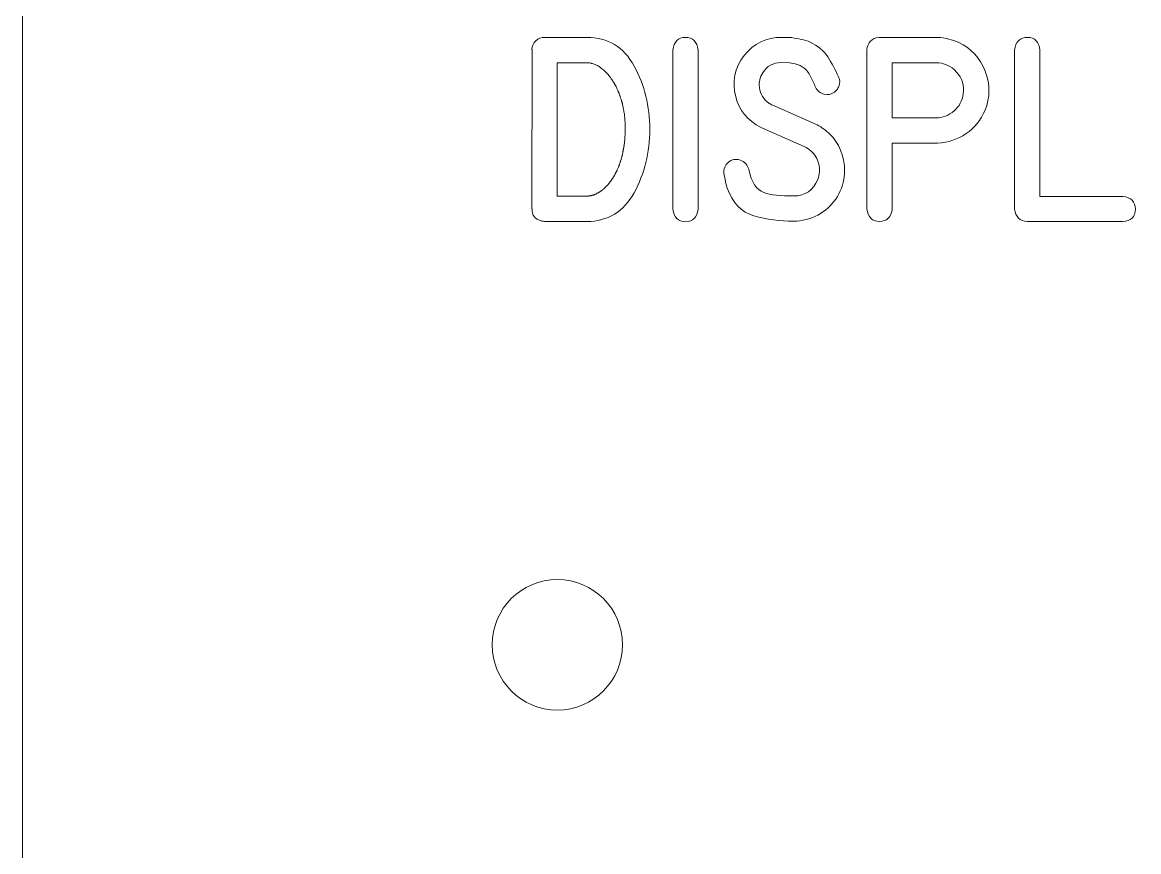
# Model space of a CAD drawing. Header units: millimetres. Extents: x -86 to 60, y -135 to 365.
# Drawn here: x -85.48 to -68.35, y 190.08 to 202.79 of the extents above; entities that cross this region are included whole.
import ezdxf

# ---------------------------------------------------------------- set-up
doc = ezdxf.new("R2010")
doc.units = ezdxf.units.MM
doc.header["$MEASUREMENT"] = 0
doc.layers.add('Cuts', color=7, linetype='Continuous', plot=False)
doc.layers.add('Engrave', color=7, linetype='Continuous')

msp = doc.modelspace()

# ---------------------------------------------------------------- linework, layer by layer
at = {"layer": 'Cuts', "color": 250, "lineweight": 9}
msp.add_ellipse((-77.27, 193.2486), major_axis=(0, 1), ratio=1, dxfattribs=at)
msp.add_open_spline([(57.4748, 154.4568), (57.8729, 154.4566), (58.2545, 154.2982), (58.5358, 154.0166), (58.5358, 154.0166), (58.8172, 153.7349), (58.975, 153.3549), (58.9748, 152.9568), (58.9748, 152.9568), (58.9748, 152.9568), (58.9748, 148.9068), (58.9748, 148.9068), (58.9748, 148.9068), (58.9745, 148.5088), (58.8162, 148.1271), (58.5345, 147.8458), (58.5345, 147.8458), (58.2528, 147.5645), (57.8729, 147.4066), (57.4748, 147.4068), (57.4748, 147.4068), (57.4748, 147.4068), (50.5123, 147.4068), (50.5123, 147.4068), (50.5123, 147.4068), (50.1147, 147.4071), (49.7333, 147.2494), (49.452, 146.9685), (49.452, 146.9685), (49.1707, 146.6875), (49.0125, 146.3044), (49.0123, 145.9068), (49.0123, 145.9068), (49.0123, 145.9068), (49.0123, 129.4193), (49.0123, 129.4193), (49.0123, 129.4193), (49.012, 129.0213), (48.8537, 128.6396), (48.572, 128.3583), (48.572, 128.3583), (48.2903, 128.077), (47.9104, 127.9191), (47.5123, 127.9193), (47.5123, 127.9193), (47.5123, 127.9193), (-74.0127, 127.9193), (-74.0127, 127.9193), (-74.0127, 127.9193), (-74.4108, 127.9196), (-74.7925, 128.078), (-75.0738, 128.3596), (-75.0738, 128.3596), (-75.3551, 128.6413), (-75.513, 129.0213), (-75.5127, 129.4193), (-75.5127, 129.4193), (-75.5127, 129.4193), (-75.5127, 160.4568), (-75.5127, 160.4568), (-75.5127, 160.4568), (-75.5117, 162.0471), (-76.1425, 163.5727), (-77.2663, 164.6979), (-77.2663, 164.6979), (-78.3901, 165.8231), (-79.9224, 166.4558), (-81.5127, 166.4568), (-81.5127, 166.4568), (-81.5127, 166.4568), (-83.9752, 166.4568), (-83.9752, 166.4568), (-83.9752, 166.4568), (-84.3733, 166.4571), (-84.755, 166.6155), (-85.0363, 166.8971), (-85.0363, 166.8971), (-85.3176, 167.1788), (-85.4755, 167.5588), (-85.4752, 167.9568), (-85.4752, 167.9568), (-85.4752, 167.9568), (-85.4752, 210.1068), (-85.4752, 210.1068), (-85.4752, 210.1068), (-85.475, 210.5049), (-85.3166, 210.8866), (-85.0349, 211.1679), (-85.0349, 211.1679), (-84.7533, 211.4492), (-84.3733, 211.6071), (-83.9752, 211.6068), (-83.9752, 211.6068), (-83.9752, 211.6068), (-81.5127, 211.6068), (-81.5127, 211.6068), (-81.5127, 211.6068), (-79.9224, 211.6058), (-78.3969, 212.2366), (-77.2716, 213.3604), (-77.2716, 213.3604), (-76.1464, 214.4842), (-75.5137, 216.0166), (-75.5127, 217.6068), (-75.5127, 217.6068), (-75.5127, 217.6068), (-75.5127, 248.6443), (-75.5127, 248.6443), (-75.5127, 248.6443), (-75.5125, 249.0424), (-75.3541, 249.4241), (-75.0724, 249.7054), (-75.0724, 249.7054), (-74.7908, 249.9867), (-74.4108, 250.1446), (-74.0127, 250.1443), (-74.0127, 250.1443), (-74.0127, 250.1443), (47.5123, 250.1443), (47.5123, 250.1443), (47.5123, 250.1443), (47.9104, 250.1441), (48.292, 249.9857), (48.5733, 249.7041), (48.5733, 249.7041), (48.8547, 249.4224), (49.0125, 249.0424), (49.0123, 248.6443), (49.0123, 248.6443), (49.0123, 248.6443), (49.0123, 217.6068), (49.0123, 217.6068), (49.0123, 217.6068), (49.0113, 216.0166), (49.6421, 214.491), (50.7659, 213.3658), (50.7659, 213.3658), (51.8897, 212.2406), (53.422, 211.6079), (55.0123, 211.6068), (55.0123, 211.6068), (55.0123, 211.6068), (57.4748, 211.6068), (57.4748, 211.6068), (57.4748, 211.6068), (57.8729, 211.6066), (58.2545, 211.4482), (58.5358, 211.1666), (58.5358, 211.1666), (58.8172, 210.8849), (58.975, 210.5049), (58.9748, 210.1068), (58.9748, 210.1068), (58.9748, 210.1068), (58.9748, 167.9568), (58.9748, 167.9568), (58.9748, 167.9568), (58.9745, 167.5588), (58.8162, 167.1771), (58.5345, 166.8958), (58.5345, 166.8958), (58.2528, 166.6145), (57.8729, 166.4566), (57.4748, 166.4568), (57.4748, 166.4568), (57.4748, 166.4568), (55.0123, 166.4568), (55.0123, 166.4568), (55.0123, 166.4568), (53.422, 166.4579), (51.8964, 165.8271), (50.7712, 164.7033), (50.7712, 164.7033), (49.646, 163.5795), (49.0133, 162.0471), (49.0123, 160.4568), (49.0123, 160.4568), (49.0123, 160.4568), (49.0123, 155.9568), (49.0123, 155.9568), (49.0123, 155.9568), (49.012, 155.5593), (49.1697, 155.1779), (49.4507, 154.8966), (49.4507, 154.8966), (49.7316, 154.6153), (50.1147, 154.4571), (50.5123, 154.4568), (50.5123, 154.4568), (50.5123, 154.4568), (57.4748, 154.4568), (57.4748, 154.4568)], degree=3, knots=[0, 0, 0, 0, 0.0204082, 0.0204082, 0.0204082, 0.0204082, 0.0408163, 0.0408163, 0.0408163, 0.0408163, 0.0612245, 0.0612245, 0.0612245, 0.0612245, 0.0816327, 0.0816327, 0.0816327, 0.0816327, 0.1020408, 0.1020408, 0.1020408, 0.1020408, 0.122449, 0.122449, 0.122449, 0.122449, 0.1428571, 0.1428571, 0.1428571, 0.1428571, 0.1632653, 0.1632653, 0.1632653, 0.1632653, 0.1836735, 0.1836735, 0.1836735, 0.1836735, 0.2040816, 0.2040816, 0.2040816, 0.2040816, 0.2244898, 0.2244898, 0.2244898, 0.2244898, 0.244898, 0.244898, 0.244898, 0.244898, 0.2653061, 0.2653061, 0.2653061, 0.2653061, 0.2857143, 0.2857143, 0.2857143, 0.2857143, 0.3061224, 0.3061224, 0.3061224, 0.3061224, 0.3265306, 0.3265306, 0.3265306, 0.3265306, 0.3469388, 0.3469388, 0.3469388, 0.3469388, 0.3673469, 0.3673469, 0.3673469, 0.3673469, 0.3877551, 0.3877551, 0.3877551, 0.3877551, 0.4081633, 0.4081633, 0.4081633, 0.4081633, 0.4285714, 0.4285714, 0.4285714, 0.4285714, 0.4489796, 0.4489796, 0.4489796, 0.4489796, 0.4693878, 0.4693878, 0.4693878, 0.4693878, 0.4897959, 0.4897959, 0.4897959, 0.4897959, 0.5102041, 0.5102041, 0.5102041, 0.5102041, 0.5306122, 0.5306122, 0.5306122, 0.5306122, 0.5510204, 0.5510204, 0.5510204, 0.5510204, 0.5714286, 0.5714286, 0.5714286, 0.5714286, 0.5918367, 0.5918367, 0.5918367, 0.5918367, 0.6122449, 0.6122449, 0.6122449, 0.6122449, 0.6326531, 0.6326531, 0.6326531, 0.6326531, 0.6530612, 0.6530612, 0.6530612, 0.6530612, 0.6734694, 0.6734694, 0.6734694, 0.6734694, 0.6938776, 0.6938776, 0.6938776, 0.6938776, 0.7142857, 0.7142857, 0.7142857, 0.7142857, 0.7346939, 0.7346939, 0.7346939, 0.7346939, 0.755102, 0.755102, 0.755102, 0.755102, 0.7755102, 0.7755102, 0.7755102, 0.7755102, 0.7959184, 0.7959184, 0.7959184, 0.7959184, 0.8163265, 0.8163265, 0.8163265, 0.8163265, 0.8367347, 0.8367347, 0.8367347, 0.8367347, 0.8571429, 0.8571429, 0.8571429, 0.8571429, 0.877551, 0.877551, 0.877551, 0.877551, 0.8979592, 0.8979592, 0.8979592, 0.8979592, 0.9183673, 0.9183673, 0.9183673, 0.9183673, 0.9387755, 0.9387755, 0.9387755, 0.9387755, 0.9591837, 0.9591837, 0.9591837, 0.9591837, 1, 1, 1, 1], dxfattribs=at)
at = {"layer": 'Engrave', "color": 240, "lineweight": 9}
for points, knots in [([(-77.4662, 202.56), (-77.4662, 202.56), (-76.8171, 202.56), (-76.8171, 202.56), (-76.8171, 202.56), (-76.4945, 202.56), (-76.2532, 202.4132), (-76.0923, 202.1193), (-76.0923, 202.1193), (-75.9314, 201.8253), (-75.851, 201.5017), (-75.851, 201.1489), (-75.851, 201.1489), (-75.851, 200.7961), (-75.9319, 200.473), (-76.0928, 200.179), (-76.0928, 200.179), (-76.2541, 199.885), (-76.4954, 199.7378), (-76.8171, 199.7378), (-76.8171, 199.7378), (-76.8171, 199.7378), (-77.4662, 199.7378), (-77.4662, 199.7378), (-77.4662, 199.7378), (-77.4662, 199.7378), (-77.4634, 199.7378), (-77.4634, 199.7378), (-77.4634, 199.7378), (-77.4634, 199.7378), (-77.4662, 199.7378), (-77.4662, 199.7378), (-77.4662, 199.7378), (-77.4964, 199.7425), (-77.5128, 199.7453), (-77.5156, 199.7463), (-77.5156, 199.7463), (-77.6111, 199.7688), (-77.6586, 199.8314), (-77.6577, 199.9335), (-77.6577, 199.9335), (-77.6577, 199.9335), (-77.6591, 199.9335), (-77.6591, 199.9335), (-77.6591, 199.9335), (-77.6591, 199.9335), (-77.6577, 202.3671), (-77.6577, 202.3671), (-77.6577, 202.3671), (-77.6586, 202.37), (-77.6591, 202.3737), (-77.6591, 202.378), (-77.6591, 202.378), (-77.6563, 202.4288), (-77.6365, 202.4716), (-77.5994, 202.5068), (-77.5994, 202.5068), (-77.5617, 202.5421), (-77.517, 202.56), (-77.4648, 202.56), (-77.4648, 202.56), (-77.4648, 202.56), (-77.4662, 202.56), (-77.4662, 202.56)], [0, 0, 0, 0, 0.0588235, 0.0588235, 0.0588235, 0.0588235, 0.1176471, 0.1176471, 0.1176471, 0.1176471, 0.1764706, 0.1764706, 0.1764706, 0.1764706, 0.2352941, 0.2352941, 0.2352941, 0.2352941, 0.2941176, 0.2941176, 0.2941176, 0.2941176, 0.3529412, 0.3529412, 0.3529412, 0.3529412, 0.4117647, 0.4117647, 0.4117647, 0.4117647, 0.4705882, 0.4705882, 0.4705882, 0.4705882, 0.5294118, 0.5294118, 0.5294118, 0.5294118, 0.5882353, 0.5882353, 0.5882353, 0.5882353, 0.6470588, 0.6470588, 0.6470588, 0.6470588, 0.7058824, 0.7058824, 0.7058824, 0.7058824, 0.7647059, 0.7647059, 0.7647059, 0.7647059, 0.8235294, 0.8235294, 0.8235294, 0.8235294, 0.8823529, 0.8823529, 0.8823529, 0.8823529, 1, 1, 1, 1]), ([(-75.1083, 199.9278), (-75.1285, 199.7985), (-75.1939, 199.734), (-75.3044, 199.7345), (-75.3044, 199.7345), (-75.4154, 199.735), (-75.4803, 199.7994), (-75.4996, 199.9278), (-75.4996, 199.9278), (-75.4996, 199.9278), (-75.4996, 202.3643), (-75.4996, 202.3643), (-75.4996, 202.3643), (-75.4803, 202.4937), (-75.4154, 202.5591), (-75.3044, 202.5595), (-75.3044, 202.5595), (-75.1939, 202.56), (-75.1285, 202.4946), (-75.1083, 202.3643), (-75.1083, 202.3643), (-75.1083, 202.3643), (-75.1083, 199.9278), (-75.1083, 199.9278)], [0, 0, 0, 0, 0.1428571, 0.1428571, 0.1428571, 0.1428571, 0.2857143, 0.2857143, 0.2857143, 0.2857143, 0.4285714, 0.4285714, 0.4285714, 0.4285714, 0.5714286, 0.5714286, 0.5714286, 0.5714286, 0.7142857, 0.7142857, 0.7142857, 0.7142857, 1, 1, 1, 1]), ([(-73.3307, 201.2397), (-73.3307, 201.2397), (-73.3086, 201.2303), (-73.3086, 201.2303), (-73.3086, 201.2303), (-73.3086, 201.2303), (-73.2837, 201.218), (-73.2837, 201.218), (-73.2837, 201.218), (-73.2837, 201.218), (-73.2616, 201.2053), (-73.2616, 201.2053), (-73.2616, 201.2053), (-73.2555, 201.2006), (-73.2479, 201.1964), (-73.2404, 201.1922), (-73.2404, 201.1922), (-73.2324, 201.1884), (-73.2249, 201.1837), (-73.2174, 201.1795), (-73.2174, 201.1795), (-73.0358, 201.06), (-72.9229, 200.8944), (-72.8801, 200.6832), (-72.8801, 200.6832), (-72.8637, 200.6005), (-72.8599, 200.5153), (-72.8688, 200.4283), (-72.8688, 200.4283), (-72.8839, 200.3032), (-72.9276, 200.1879), (-73.0005, 200.0816), (-73.0005, 200.0816), (-73.0734, 199.9753), (-73.1652, 199.8935), (-73.2752, 199.8356), (-73.2752, 199.8356), (-73.3938, 199.7731), (-73.5165, 199.742), (-73.6435, 199.742), (-73.6435, 199.742), (-73.8566, 199.742), (-74.0598, 199.7693), (-74.2541, 199.8239), (-74.2541, 199.8239), (-74.4479, 199.8784), (-74.5861, 200.0247), (-74.6685, 200.2627), (-74.6685, 200.2627), (-74.6797, 200.2933), (-74.6877, 200.3243), (-74.6934, 200.3563), (-74.6934, 200.3563), (-74.699, 200.3888), (-74.7056, 200.4208), (-74.7127, 200.4532), (-74.7127, 200.4532), (-74.7263, 200.5191), (-74.7103, 200.5774), (-74.6637, 200.6282), (-74.6637, 200.6282), (-74.6177, 200.6785), (-74.5598, 200.6978), (-74.4911, 200.6861), (-74.4911, 200.6861), (-74.4182, 200.671), (-74.3679, 200.6263), (-74.3392, 200.5511), (-74.3392, 200.5511), (-74.3392, 200.5511), (-74.335, 200.5384), (-74.335, 200.5384), (-74.335, 200.5384), (-74.2912, 200.3389), (-74.2141, 200.2199), (-74.1045, 200.1814), (-74.1045, 200.1814), (-73.9944, 200.1428), (-73.842, 200.1254), (-73.6463, 200.1291), (-73.6463, 200.1291), (-73.4662, 200.1291), (-73.3425, 200.2138), (-73.2752, 200.3827), (-73.2752, 200.3827), (-73.2461, 200.4579), (-73.2414, 200.5365), (-73.2616, 200.6179), (-73.2616, 200.6179), (-73.2818, 200.6988), (-73.3218, 200.767), (-73.3815, 200.8211), (-73.3815, 200.8211), (-73.4083, 200.8441), (-73.4431, 200.8653), (-73.4864, 200.8855), (-73.4864, 200.8855), (-73.4864, 200.8855), (-74.1242, 201.1654), (-74.1242, 201.1654), (-74.1242, 201.1654), (-74.1242, 201.1654), (-74.1449, 201.1767), (-74.1449, 201.1767), (-74.1449, 201.1767), (-74.3538, 201.2867), (-74.4831, 201.4433), (-74.5335, 201.6465), (-74.5335, 201.6465), (-74.5951, 201.8817), (-74.5523, 202.0925), (-74.4046, 202.2797), (-74.4046, 202.2797), (-74.2574, 202.4664), (-74.0636, 202.56), (-73.8241, 202.56), (-73.8241, 202.56), (-73.8241, 202.56), (-73.6722, 202.5558), (-73.6722, 202.5558), (-73.6722, 202.5558), (-73.6228, 202.5468), (-73.5748, 202.5379), (-73.5292, 202.529), (-73.5292, 202.529), (-73.4831, 202.5205), (-73.4366, 202.5054), (-73.39, 202.4843), (-73.39, 202.4843), (-73.2743, 202.4302), (-73.1854, 202.3554), (-73.1238, 202.2608), (-73.1238, 202.2608), (-73.0622, 202.1663), (-73.0066, 202.0638), (-72.9573, 201.9537), (-72.9573, 201.9537), (-72.9526, 201.9433), (-72.9483, 201.9316), (-72.9446, 201.9179), (-72.9446, 201.9179), (-72.9347, 201.8728), (-72.9394, 201.8319), (-72.9587, 201.7952), (-72.9587, 201.7952), (-72.9695, 201.7721), (-72.9812, 201.7547), (-72.993, 201.743), (-72.993, 201.743), (-73.0048, 201.7307), (-73.0146, 201.7227), (-73.0217, 201.718), (-73.0217, 201.718), (-73.0697, 201.6842), (-73.1219, 201.6738), (-73.1788, 201.6879), (-73.1788, 201.6879), (-73.2362, 201.7006), (-73.2795, 201.7373), (-73.31, 201.798), (-73.31, 201.798), (-73.334, 201.8512), (-73.3594, 201.9057), (-73.3862, 201.9612), (-73.3862, 201.9612), (-73.4135, 202.0167), (-73.4516, 202.0628), (-73.5001, 202.1), (-73.5001, 202.1), (-73.5203, 202.1146), (-73.54, 202.1254), (-73.5589, 202.132), (-73.5589, 202.132), (-73.5777, 202.139), (-73.5984, 202.1465), (-73.6214, 202.155), (-73.6214, 202.155), (-73.6214, 202.155), (-73.7108, 202.1701), (-73.7108, 202.1701), (-73.7108, 202.1701), (-73.7108, 202.1701), (-73.8378, 202.1743), (-73.8378, 202.1743), (-73.8378, 202.1743), (-73.961, 202.1724), (-74.0551, 202.1193), (-74.12, 202.0144), (-74.12, 202.0144), (-74.1642, 201.9471), (-74.1807, 201.8723), (-74.1699, 201.7895), (-74.1699, 201.7895), (-74.1572, 201.6879), (-74.1092, 201.6089), (-74.0264, 201.5525), (-74.0264, 201.5525), (-74.0226, 201.5501), (-74.0189, 201.5468), (-74.0142, 201.5435), (-74.0142, 201.5435), (-74.0095, 201.5407), (-74.0043, 201.5374), (-73.9991, 201.5346), (-73.9991, 201.5346), (-73.9991, 201.5346), (-73.9836, 201.528), (-73.9836, 201.528), (-73.9836, 201.528), (-73.9836, 201.528), (-73.9671, 201.521), (-73.9671, 201.521), (-73.9671, 201.521), (-73.9671, 201.521), (-73.3307, 201.2397), (-73.3307, 201.2397)], [0, 0, 0, 0, 0.0181818, 0.0181818, 0.0181818, 0.0181818, 0.0363636, 0.0363636, 0.0363636, 0.0363636, 0.0545455, 0.0545455, 0.0545455, 0.0545455, 0.0727273, 0.0727273, 0.0727273, 0.0727273, 0.0909091, 0.0909091, 0.0909091, 0.0909091, 0.1090909, 0.1090909, 0.1090909, 0.1090909, 0.1272727, 0.1272727, 0.1272727, 0.1272727, 0.1454545, 0.1454545, 0.1454545, 0.1454545, 0.1636364, 0.1636364, 0.1636364, 0.1636364, 0.1818182, 0.1818182, 0.1818182, 0.1818182, 0.2, 0.2, 0.2, 0.2, 0.2181818, 0.2181818, 0.2181818, 0.2181818, 0.2363636, 0.2363636, 0.2363636, 0.2363636, 0.2545455, 0.2545455, 0.2545455, 0.2545455, 0.2727273, 0.2727273, 0.2727273, 0.2727273, 0.2909091, 0.2909091, 0.2909091, 0.2909091, 0.3090909, 0.3090909, 0.3090909, 0.3090909, 0.3272727, 0.3272727, 0.3272727, 0.3272727, 0.3454545, 0.3454545, 0.3454545, 0.3454545, 0.3636364, 0.3636364, 0.3636364, 0.3636364, 0.3818182, 0.3818182, 0.3818182, 0.3818182, 0.4, 0.4, 0.4, 0.4, 0.4181818, 0.4181818, 0.4181818, 0.4181818, 0.4363636, 0.4363636, 0.4363636, 0.4363636, 0.4545455, 0.4545455, 0.4545455, 0.4545455, 0.4727273, 0.4727273, 0.4727273, 0.4727273, 0.4909091, 0.4909091, 0.4909091, 0.4909091, 0.5090909, 0.5090909, 0.5090909, 0.5090909, 0.5272727, 0.5272727, 0.5272727, 0.5272727, 0.5454545, 0.5454545, 0.5454545, 0.5454545, 0.5636364, 0.5636364, 0.5636364, 0.5636364, 0.5818182, 0.5818182, 0.5818182, 0.5818182, 0.6, 0.6, 0.6, 0.6, 0.6181818, 0.6181818, 0.6181818, 0.6181818, 0.6363636, 0.6363636, 0.6363636, 0.6363636, 0.6545455, 0.6545455, 0.6545455, 0.6545455, 0.6727273, 0.6727273, 0.6727273, 0.6727273, 0.6909091, 0.6909091, 0.6909091, 0.6909091, 0.7090909, 0.7090909, 0.7090909, 0.7090909, 0.7272727, 0.7272727, 0.7272727, 0.7272727, 0.7454545, 0.7454545, 0.7454545, 0.7454545, 0.7636364, 0.7636364, 0.7636364, 0.7636364, 0.7818182, 0.7818182, 0.7818182, 0.7818182, 0.8, 0.8, 0.8, 0.8, 0.8181818, 0.8181818, 0.8181818, 0.8181818, 0.8363636, 0.8363636, 0.8363636, 0.8363636, 0.8545455, 0.8545455, 0.8545455, 0.8545455, 0.8727273, 0.8727273, 0.8727273, 0.8727273, 0.8909091, 0.8909091, 0.8909091, 0.8909091, 0.9090909, 0.9090909, 0.9090909, 0.9090909, 0.9272727, 0.9272727, 0.9272727, 0.9272727, 0.9454545, 0.9454545, 0.9454545, 0.9454545, 0.9636364, 0.9636364, 0.9636364, 0.9636364, 1, 1, 1, 1]), ([(-71.4634, 202.56), (-71.4634, 202.56), (-71.437, 202.56), (-71.437, 202.56), (-71.437, 202.56), (-71.3194, 202.5515), (-71.2112, 202.5252), (-71.112, 202.48), (-71.112, 202.48), (-70.922, 202.3911), (-70.7874, 202.2444), (-70.7084, 202.0402), (-70.7084, 202.0402), (-70.6294, 201.8366), (-70.6303, 201.6376), (-70.7108, 201.4438), (-70.7108, 201.4438), (-70.7762, 201.2905), (-70.8726, 201.1701), (-71.0005, 201.0835), (-71.0005, 201.0835), (-71.128, 200.9965), (-71.2738, 200.9481), (-71.437, 200.9382), (-71.437, 200.9382), (-71.437, 200.9382), (-71.4634, 200.9368), (-71.4634, 200.9368), (-71.4634, 200.9368), (-71.4634, 200.9368), (-72.1332, 200.9368), (-72.1332, 200.9368), (-72.1332, 200.9368), (-72.1332, 200.9368), (-72.1332, 199.9321), (-72.1332, 199.9321), (-72.1332, 199.9321), (-72.1496, 199.8027), (-72.215, 199.7378), (-72.3288, 199.7378), (-72.3288, 199.7378), (-72.4427, 199.7378), (-72.5076, 199.8027), (-72.5231, 199.9321), (-72.5231, 199.9321), (-72.5231, 199.9321), (-72.5231, 202.3671), (-72.5231, 202.3671), (-72.5231, 202.3671), (-72.5095, 202.481), (-72.4488, 202.5454), (-72.3411, 202.56), (-72.3411, 202.56), (-72.3411, 202.56), (-72.3288, 202.56), (-72.3288, 202.56), (-72.3288, 202.56), (-72.3288, 202.56), (-71.4634, 202.56), (-71.4634, 202.56)], [0, 0, 0, 0, 0.0625, 0.0625, 0.0625, 0.0625, 0.125, 0.125, 0.125, 0.125, 0.1875, 0.1875, 0.1875, 0.1875, 0.25, 0.25, 0.25, 0.25, 0.3125, 0.3125, 0.3125, 0.3125, 0.375, 0.375, 0.375, 0.375, 0.4375, 0.4375, 0.4375, 0.4375, 0.5, 0.5, 0.5, 0.5, 0.5625, 0.5625, 0.5625, 0.5625, 0.625, 0.625, 0.625, 0.625, 0.6875, 0.6875, 0.6875, 0.6875, 0.75, 0.75, 0.75, 0.75, 0.8125, 0.8125, 0.8125, 0.8125, 0.875, 0.875, 0.875, 0.875, 1, 1, 1, 1]), ([(-70.0635, 199.7364), (-70.1764, 199.7439), (-70.2418, 199.8074), (-70.2592, 199.9278), (-70.2592, 199.9278), (-70.2592, 199.9278), (-70.2592, 202.3643), (-70.2592, 202.3643), (-70.2592, 202.3643), (-70.2399, 202.4965), (-70.1727, 202.5614), (-70.0579, 202.5595), (-70.0579, 202.5595), (-69.9431, 202.5572), (-69.8806, 202.4918), (-69.8707, 202.3643), (-69.8707, 202.3643), (-69.8707, 202.3643), (-69.8707, 200.1211), (-69.8707, 200.1211), (-69.8707, 200.1211), (-69.8707, 200.1211), (-68.5988, 200.1221), (-68.5988, 200.1221), (-68.5988, 200.1221), (-68.468, 200.1075), (-68.4036, 200.0417), (-68.405, 199.9245), (-68.405, 199.9245), (-68.4064, 199.8074), (-68.4713, 199.7449), (-68.6002, 199.7364), (-68.6002, 199.7364), (-68.6002, 199.7364), (-70.0635, 199.7364), (-70.0635, 199.7364)], [0, 0, 0, 0, 0.1, 0.1, 0.1, 0.1, 0.2, 0.2, 0.2, 0.2, 0.3, 0.3, 0.3, 0.3, 0.4, 0.4, 0.4, 0.4, 0.5, 0.5, 0.5, 0.5, 0.6, 0.6, 0.6, 0.6, 0.7, 0.7, 0.7, 0.7, 0.8, 0.8, 0.8, 0.8, 1, 1, 1, 1]), ([(-76.8171, 200.1263), (-76.8153, 200.1263), (-76.8134, 200.1263), (-76.8115, 200.1263), (-76.8115, 200.1263), (-76.8096, 200.1263), (-76.8073, 200.1263), (-76.8049, 200.1263), (-76.8049, 200.1263), (-76.803, 200.1263), (-76.8012, 200.1268), (-76.7997, 200.1273), (-76.7997, 200.1273), (-76.7983, 200.1277), (-76.7964, 200.1277), (-76.7936, 200.1277), (-76.7936, 200.1277), (-76.7917, 200.1277), (-76.7899, 200.1282), (-76.7875, 200.1287), (-76.7875, 200.1287), (-76.7852, 200.1291), (-76.7828, 200.1291), (-76.78, 200.1291), (-76.78, 200.1291), (-76.7781, 200.1291), (-76.7762, 200.1296), (-76.7743, 200.1296), (-76.7743, 200.1296), (-76.7725, 200.1301), (-76.7701, 200.1306), (-76.7673, 200.1306), (-76.7673, 200.1306), (-76.7659, 200.1306), (-76.764, 200.1306), (-76.7621, 200.131), (-76.7621, 200.131), (-76.7602, 200.1315), (-76.7579, 200.132), (-76.7551, 200.132), (-76.7551, 200.132), (-76.7513, 200.1338), (-76.7475, 200.1348), (-76.7442, 200.1348), (-76.7442, 200.1348), (-76.7424, 200.1348), (-76.7405, 200.1353), (-76.7386, 200.1367), (-76.7386, 200.1367), (-76.7367, 200.1381), (-76.7344, 200.1395), (-76.7315, 200.14), (-76.7315, 200.14), (-76.7297, 200.14), (-76.7278, 200.1404), (-76.7254, 200.1409), (-76.7254, 200.1409), (-76.7231, 200.1414), (-76.7207, 200.1418), (-76.7179, 200.1428), (-76.7179, 200.1428), (-76.716, 200.1428), (-76.7141, 200.1433), (-76.7123, 200.1442), (-76.7123, 200.1442), (-76.7104, 200.1451), (-76.7085, 200.1461), (-76.7057, 200.147), (-76.7057, 200.147), (-76.7, 200.1489), (-76.6958, 200.1508), (-76.693, 200.1527), (-76.693, 200.1527), (-76.6765, 200.1583), (-76.6718, 200.1597), (-76.6793, 200.1583), (-76.6793, 200.1583), (-76.6774, 200.1583), (-76.6756, 200.1588), (-76.6737, 200.1602), (-76.6737, 200.1602), (-76.6718, 200.1616), (-76.6694, 200.1625), (-76.6671, 200.1635), (-76.6671, 200.1635), (-76.6586, 200.1691), (-76.6549, 200.1715), (-76.6558, 200.1705), (-76.6558, 200.1705), (-76.6469, 200.1752), (-76.6422, 200.1776), (-76.6422, 200.1776), (-76.6422, 200.1776), (-76.6403, 200.1785), (-76.6384, 200.1795), (-76.6365, 200.1809), (-76.6365, 200.1809), (-76.6346, 200.1823), (-76.6323, 200.1837), (-76.6295, 200.1856), (-76.6295, 200.1856), (-76.6215, 200.1912), (-76.6172, 200.1941), (-76.6172, 200.1941), (-76.6172, 200.1941), (-76.6154, 200.195), (-76.6135, 200.1959), (-76.6111, 200.1973), (-76.6111, 200.1973), (-76.6088, 200.1988), (-76.6064, 200.2002), (-76.6036, 200.2021), (-76.6036, 200.2021), (-76.6017, 200.203), (-76.5998, 200.2044), (-76.598, 200.2063), (-76.598, 200.2063), (-76.5961, 200.2082), (-76.5937, 200.21), (-76.5909, 200.2119), (-76.5909, 200.2119), (-76.5895, 200.2129), (-76.5876, 200.2138), (-76.5857, 200.2152), (-76.5857, 200.2152), (-76.5838, 200.2166), (-76.5815, 200.2185), (-76.5787, 200.2199), (-76.5787, 200.2199), (-76.5768, 200.2218), (-76.5721, 200.2256), (-76.565, 200.2312), (-76.565, 200.2312), (-76.5575, 200.2387), (-76.5537, 200.242), (-76.5537, 200.242), (-76.5537, 200.242), (-76.5519, 200.2439), (-76.5504, 200.2458), (-76.5486, 200.2477), (-76.5486, 200.2477), (-76.5467, 200.2496), (-76.5443, 200.2519), (-76.5415, 200.2547), (-76.5415, 200.2547), (-76.5396, 200.2566), (-76.5377, 200.258), (-76.5359, 200.2599), (-76.5359, 200.2599), (-76.534, 200.2618), (-76.5321, 200.2641), (-76.5293, 200.267), (-76.5293, 200.267), (-76.5265, 200.2688), (-76.5222, 200.2726), (-76.5166, 200.2778), (-76.5166, 200.2778), (-76.5147, 200.2797), (-76.5128, 200.2815), (-76.5114, 200.2834), (-76.5114, 200.2834), (-76.5095, 200.2853), (-76.5072, 200.2877), (-76.5043, 200.2905), (-76.5043, 200.2905), (-76.5025, 200.2924), (-76.5006, 200.2942), (-76.4987, 200.2966), (-76.4987, 200.2966), (-76.4968, 200.2989), (-76.4945, 200.3013), (-76.4921, 200.3041), (-76.4921, 200.3041), (-76.4808, 200.3187), (-76.4771, 200.3234), (-76.4808, 200.3178), (-76.4808, 200.3178), (-76.4742, 200.3243), (-76.4705, 200.3295), (-76.4686, 200.3333), (-76.4686, 200.3333), (-76.4601, 200.3441), (-76.4564, 200.3493), (-76.4573, 200.3483), (-76.4573, 200.3483), (-76.4554, 200.3512), (-76.4536, 200.3535), (-76.4521, 200.3559), (-76.4521, 200.3559), (-76.4503, 200.3582), (-76.4479, 200.3606), (-76.4451, 200.3634), (-76.4451, 200.3634), (-76.4432, 200.3662), (-76.4418, 200.369), (-76.4404, 200.3719), (-76.4404, 200.3719), (-76.439, 200.3747), (-76.4366, 200.377), (-76.4343, 200.3799), (-76.4343, 200.3799), (-76.4333, 200.3827), (-76.4314, 200.3855), (-76.4291, 200.3888), (-76.4291, 200.3888), (-76.4267, 200.3921), (-76.4249, 200.3949), (-76.423, 200.3977), (-76.423, 200.3977), (-76.4173, 200.4053), (-76.414, 200.4109), (-76.4122, 200.4147), (-76.4122, 200.4147), (-76.4103, 200.417), (-76.4084, 200.4203), (-76.407, 200.4236), (-76.407, 200.4236), (-76.4056, 200.4264), (-76.4037, 200.4297), (-76.4009, 200.4325), (-76.4009, 200.4325), (-76.399, 200.4349), (-76.3976, 200.4382), (-76.3962, 200.4415), (-76.3962, 200.4415), (-76.3948, 200.4443), (-76.3929, 200.4476), (-76.3901, 200.4504), (-76.3901, 200.4504), (-76.3882, 200.4546), (-76.3853, 200.4608), (-76.3816, 200.4683), (-76.3816, 200.4683), (-76.3797, 200.4711), (-76.3783, 200.4739), (-76.3769, 200.4777), (-76.3769, 200.4777), (-76.3755, 200.4814), (-76.3736, 200.4852), (-76.3708, 200.489), (-76.3708, 200.489), (-76.3689, 200.4918), (-76.367, 200.4946), (-76.3656, 200.4979), (-76.3656, 200.4979), (-76.3647, 200.5012), (-76.3623, 200.5045), (-76.3595, 200.5083), (-76.3595, 200.5083), (-76.3585, 200.5111), (-76.3576, 200.5139), (-76.3562, 200.5177), (-76.3562, 200.5177), (-76.3548, 200.5214), (-76.3534, 200.5252), (-76.3515, 200.529), (-76.3515, 200.529), (-76.3487, 200.5332), (-76.3454, 200.5402), (-76.3416, 200.5497), (-76.3416, 200.5497), (-76.3327, 200.5722), (-76.3294, 200.5798), (-76.3322, 200.5713), (-76.3322, 200.5713), (-76.3313, 200.5741), (-76.3298, 200.5779), (-76.3284, 200.5816), (-76.3284, 200.5816), (-76.327, 200.5859), (-76.3256, 200.5901), (-76.3237, 200.5934), (-76.3237, 200.5934), (-76.3228, 200.5972), (-76.3218, 200.6009), (-76.3204, 200.6047), (-76.3204, 200.6047), (-76.319, 200.6084), (-76.3171, 200.6122), (-76.3157, 200.6169), (-76.3157, 200.6169), (-76.3129, 200.6254), (-76.3106, 200.6324), (-76.3087, 200.639), (-76.3087, 200.639), (-76.3077, 200.6428), (-76.3068, 200.6465), (-76.3054, 200.6503), (-76.3054, 200.6503), (-76.304, 200.6536), (-76.3021, 200.6578), (-76.3002, 200.6625), (-76.3002, 200.6625), (-76.304, 200.6531), (-76.3016, 200.6611), (-76.2936, 200.6861), (-76.2936, 200.6861), (-76.2917, 200.6903), (-76.2889, 200.6983), (-76.2852, 200.7091), (-76.2852, 200.7091), (-76.2852, 200.7129), (-76.2847, 200.7171), (-76.2833, 200.7209), (-76.2833, 200.7209), (-76.2819, 200.7251), (-76.2805, 200.7293), (-76.2795, 200.734), (-76.2795, 200.734), (-76.2786, 200.7378), (-76.2776, 200.7416), (-76.2767, 200.7458), (-76.2767, 200.7458), (-76.2762, 200.75), (-76.2748, 200.7543), (-76.2729, 200.759), (-76.2729, 200.759), (-76.2729, 200.7618), (-76.272, 200.7651), (-76.2706, 200.7693), (-76.2706, 200.7693), (-76.2692, 200.7735), (-76.2682, 200.7778), (-76.2673, 200.7825), (-76.2673, 200.7825), (-76.2663, 200.7886), (-76.2649, 200.7975), (-76.2631, 200.8084), (-76.2631, 200.8084), (-76.2631, 200.8121), (-76.2626, 200.8159), (-76.2612, 200.8201), (-76.2612, 200.8201), (-76.2598, 200.8243), (-76.2583, 200.8286), (-76.2579, 200.8333), (-76.2579, 200.8333), (-76.2579, 200.837), (-76.2574, 200.8408), (-76.2565, 200.845), (-76.2565, 200.845), (-76.2555, 200.8493), (-76.2546, 200.8535), (-76.2536, 200.8582), (-76.2536, 200.8582), (-76.2527, 200.8648), (-76.2513, 200.8733), (-76.2494, 200.8846), (-76.2494, 200.8846), (-76.2494, 200.8878), (-76.2485, 200.8921), (-76.2471, 200.8968), (-76.2471, 200.8968), (-76.2461, 200.9015), (-76.2447, 200.9057), (-76.2438, 200.9104), (-76.2438, 200.9104), (-76.2438, 200.917), (-76.2428, 200.9255), (-76.2409, 200.9368), (-76.2409, 200.9368), (-76.2409, 200.9405), (-76.2409, 200.9443), (-76.2405, 200.9485), (-76.2405, 200.9485), (-76.24, 200.9528), (-76.2391, 200.9575), (-76.2381, 200.9626), (-76.2381, 200.9626), (-76.2367, 200.9739), (-76.2358, 200.9824), (-76.2358, 200.989), (-76.2358, 200.989), (-76.2348, 200.9956), (-76.2344, 201.004), (-76.2344, 201.0153), (-76.2344, 201.0153), (-76.2334, 201.0219), (-76.2329, 201.0308), (-76.2329, 201.0426), (-76.2329, 201.0426), (-76.232, 201.0492), (-76.2315, 201.0581), (-76.2315, 201.0689), (-76.2315, 201.0689), (-76.2315, 201.0736), (-76.2311, 201.0779), (-76.2306, 201.0821), (-76.2306, 201.0821), (-76.2301, 201.0863), (-76.2297, 201.091), (-76.2287, 201.0967), (-76.2287, 201.0967), (-76.2287, 201.1005), (-76.2282, 201.1042), (-76.2278, 201.1084), (-76.2278, 201.1084), (-76.2278, 201.1122), (-76.2273, 201.1174), (-76.2273, 201.1226), (-76.2273, 201.1226), (-76.2273, 201.1263), (-76.2273, 201.1306), (-76.2273, 201.1353), (-76.2273, 201.1353), (-76.2273, 201.1395), (-76.2273, 201.1442), (-76.2273, 201.1489), (-76.2273, 201.1489), (-76.2273, 201.1536), (-76.2273, 201.1578), (-76.2273, 201.1621), (-76.2273, 201.1621), (-76.2273, 201.1663), (-76.2273, 201.1705), (-76.2273, 201.1752), (-76.2273, 201.1752), (-76.2273, 201.1795), (-76.2278, 201.1842), (-76.2278, 201.1879), (-76.2278, 201.1879), (-76.2282, 201.1922), (-76.2287, 201.1973), (-76.2287, 201.2025), (-76.2287, 201.2025), (-76.2287, 201.2063), (-76.2287, 201.2105), (-76.2287, 201.2152), (-76.2287, 201.2152), (-76.2287, 201.2195), (-76.2287, 201.2242), (-76.2287, 201.2289), (-76.2287, 201.2289), (-76.2287, 201.2345), (-76.2297, 201.2434), (-76.2315, 201.2566), (-76.2315, 201.2566), (-76.2315, 201.2674), (-76.232, 201.2759), (-76.2329, 201.2811), (-76.2329, 201.2811), (-76.2329, 201.2877), (-76.2339, 201.2971), (-76.2358, 201.3102), (-76.2358, 201.3102), (-76.2358, 201.3211), (-76.2362, 201.3295), (-76.2372, 201.3352), (-76.2372, 201.3352), (-76.2372, 201.3413), (-76.2377, 201.3502), (-76.2395, 201.361), (-76.2395, 201.361), (-76.2405, 201.3648), (-76.2414, 201.369), (-76.2419, 201.3737), (-76.2419, 201.3737), (-76.2424, 201.378), (-76.2424, 201.3827), (-76.2424, 201.3874), (-76.2424, 201.3874), (-76.2442, 201.3982), (-76.2461, 201.4071), (-76.248, 201.4137), (-76.248, 201.4137), (-76.2489, 201.417), (-76.2499, 201.4212), (-76.2508, 201.425), (-76.2508, 201.425), (-76.2518, 201.4292), (-76.2522, 201.4335), (-76.2522, 201.4382), (-76.2522, 201.4382), (-76.2532, 201.4448), (-76.2546, 201.4532), (-76.2565, 201.4645), (-76.2565, 201.4645), (-76.2574, 201.4711), (-76.2583, 201.4796), (-76.2602, 201.4909), (-76.2602, 201.4909), (-76.264, 201.5017), (-76.2663, 201.5101), (-76.2673, 201.5153), (-76.2673, 201.5153), (-76.2692, 201.5266), (-76.2706, 201.5341), (-76.2715, 201.5388), (-76.2715, 201.5388), (-76.2734, 201.5426), (-76.2748, 201.5464), (-76.2758, 201.5506), (-76.2758, 201.5506), (-76.2767, 201.5548), (-76.2772, 201.5591), (-76.2781, 201.5638), (-76.2781, 201.5638), (-76.279, 201.5675), (-76.2805, 201.5713), (-76.2823, 201.5755), (-76.2823, 201.5755), (-76.2842, 201.5798), (-76.2852, 201.584), (-76.2852, 201.5887), (-76.2852, 201.5887), (-76.2936, 201.6132), (-76.296, 201.6211), (-76.2922, 201.6117), (-76.2922, 201.6117), (-76.2941, 201.6183), (-76.296, 201.6263), (-76.2988, 201.6353), (-76.2988, 201.6353), (-76.3007, 201.6381), (-76.3026, 201.6414), (-76.304, 201.6456), (-76.304, 201.6456), (-76.3054, 201.6498), (-76.3063, 201.6536), (-76.3073, 201.6574), (-76.3073, 201.6574), (-76.3082, 201.6602), (-76.311, 201.6682), (-76.3157, 201.6809), (-76.3157, 201.6809), (-76.319, 201.6898), (-76.3218, 201.6973), (-76.3237, 201.703), (-76.3237, 201.703), (-76.3256, 201.7058), (-76.327, 201.7091), (-76.3284, 201.7133), (-76.3284, 201.7133), (-76.3298, 201.7176), (-76.3313, 201.7213), (-76.3322, 201.7251), (-76.3322, 201.7251), (-76.3341, 201.7275), (-76.336, 201.7307), (-76.3374, 201.7345), (-76.3374, 201.7345), (-76.3393, 201.7383), (-76.3407, 201.742), (-76.3416, 201.7458), (-76.3416, 201.7458), (-76.3454, 201.7547), (-76.3487, 201.7618), (-76.3515, 201.7665), (-76.3515, 201.7665), (-76.3552, 201.7754), (-76.3576, 201.782), (-76.3595, 201.7858), (-76.3595, 201.7858), (-76.3632, 201.7947), (-76.3665, 201.8018), (-76.3694, 201.806), (-76.3694, 201.806), (-76.3712, 201.8088), (-76.3731, 201.8121), (-76.3745, 201.8154), (-76.3745, 201.8154), (-76.3764, 201.8182), (-76.3778, 201.8215), (-76.3788, 201.8243), (-76.3788, 201.8243), (-76.3844, 201.8333), (-76.3882, 201.8399), (-76.3901, 201.8436), (-76.3901, 201.8436), (-76.398, 201.8563), (-76.4018, 201.8624), (-76.4009, 201.8615), (-76.4009, 201.8615), (-76.4037, 201.8643), (-76.4056, 201.8671), (-76.407, 201.8704), (-76.407, 201.8704), (-76.4084, 201.8737), (-76.4103, 201.8766), (-76.4122, 201.8794), (-76.4122, 201.8794), (-76.414, 201.8831), (-76.4173, 201.8883), (-76.423, 201.8958), (-76.423, 201.8958), (-76.4249, 201.8987), (-76.4267, 201.9015), (-76.4286, 201.9038), (-76.4286, 201.9038), (-76.4305, 201.9067), (-76.4319, 201.9095), (-76.4329, 201.9123), (-76.4329, 201.9123), (-76.4371, 201.9208), (-76.4451, 201.9311), (-76.4559, 201.9438), (-76.4559, 201.9438), (-76.4578, 201.9457), (-76.4653, 201.956), (-76.478, 201.9744), (-76.478, 201.9744), (-76.4893, 201.9871), (-76.4973, 201.9965), (-76.5029, 202.0021), (-76.5029, 202.0021), (-76.5086, 202.0083), (-76.5166, 202.0172), (-76.5279, 202.028), (-76.5279, 202.028), (-76.5349, 202.0365), (-76.5429, 202.044), (-76.5514, 202.0515), (-76.5514, 202.0515), (-76.5575, 202.0562), (-76.5664, 202.0628), (-76.5773, 202.0722), (-76.5773, 202.0722), (-76.5867, 202.0798), (-76.5951, 202.0863), (-76.6036, 202.0929), (-76.6036, 202.0929), (-76.6248, 202.1066), (-76.6332, 202.1127), (-76.6295, 202.1108), (-76.6295, 202.1108), (-76.6483, 202.1216), (-76.6563, 202.1268), (-76.6544, 202.1259), (-76.6544, 202.1259), (-76.6544, 202.1259), (-76.6629, 202.1301), (-76.6793, 202.1386), (-76.6793, 202.1386), (-76.6831, 202.14), (-76.6916, 202.1433), (-76.7057, 202.148), (-76.7057, 202.148), (-76.7174, 202.1527), (-76.7264, 202.156), (-76.7315, 202.1578), (-76.7315, 202.1578), (-76.7362, 202.1583), (-76.7405, 202.1597), (-76.7442, 202.1611), (-76.7442, 202.1611), (-76.7475, 202.1625), (-76.7513, 202.164), (-76.7551, 202.1658), (-76.7551, 202.1658), (-76.7715, 202.1687), (-76.78, 202.1701), (-76.78, 202.1701), (-76.78, 202.1701), (-76.7856, 202.171), (-76.7936, 202.1715), (-76.8049, 202.1715), (-76.8049, 202.1715), (-76.8073, 202.1715), (-76.8096, 202.1715), (-76.8115, 202.1715), (-76.8115, 202.1715), (-76.8134, 202.1715), (-76.8153, 202.1715), (-76.8171, 202.1715), (-76.8171, 202.1715), (-76.8171, 202.1715), (-77.272, 202.1715), (-77.272, 202.1715), (-77.272, 202.1715), (-77.272, 202.1715), (-77.272, 200.1263), (-77.272, 200.1263), (-77.272, 200.1263), (-77.272, 200.1263), (-77.272, 200.1263), (-77.272, 200.1263), (-77.272, 200.1263), (-77.272, 200.1263), (-76.8171, 200.1263), (-76.8171, 200.1263)], [0, 0, 0, 0, 0.005848, 0.005848, 0.005848, 0.005848, 0.0116959, 0.0116959, 0.0116959, 0.0116959, 0.0175439, 0.0175439, 0.0175439, 0.0175439, 0.0233918, 0.0233918, 0.0233918, 0.0233918, 0.0292398, 0.0292398, 0.0292398, 0.0292398, 0.0350877, 0.0350877, 0.0350877, 0.0350877, 0.0409357, 0.0409357, 0.0409357, 0.0409357, 0.0467836, 0.0467836, 0.0467836, 0.0467836, 0.0526316, 0.0526316, 0.0526316, 0.0526316, 0.0584795, 0.0584795, 0.0584795, 0.0584795, 0.0643275, 0.0643275, 0.0643275, 0.0643275, 0.0701754, 0.0701754, 0.0701754, 0.0701754, 0.0760234, 0.0760234, 0.0760234, 0.0760234, 0.0818713, 0.0818713, 0.0818713, 0.0818713, 0.0877193, 0.0877193, 0.0877193, 0.0877193, 0.0935673, 0.0935673, 0.0935673, 0.0935673, 0.0994152, 0.0994152, 0.0994152, 0.0994152, 0.1052632, 0.1052632, 0.1052632, 0.1052632, 0.1111111, 0.1111111, 0.1111111, 0.1111111, 0.1169591, 0.1169591, 0.1169591, 0.1169591, 0.122807, 0.122807, 0.122807, 0.122807, 0.128655, 0.128655, 0.128655, 0.128655, 0.1345029, 0.1345029, 0.1345029, 0.1345029, 0.1403509, 0.1403509, 0.1403509, 0.1403509, 0.1461988, 0.1461988, 0.1461988, 0.1461988, 0.1520468, 0.1520468, 0.1520468, 0.1520468, 0.1578947, 0.1578947, 0.1578947, 0.1578947, 0.1637427, 0.1637427, 0.1637427, 0.1637427, 0.1695906, 0.1695906, 0.1695906, 0.1695906, 0.1754386, 0.1754386, 0.1754386, 0.1754386, 0.1812865, 0.1812865, 0.1812865, 0.1812865, 0.1871345, 0.1871345, 0.1871345, 0.1871345, 0.1929825, 0.1929825, 0.1929825, 0.1929825, 0.1988304, 0.1988304, 0.1988304, 0.1988304, 0.2046784, 0.2046784, 0.2046784, 0.2046784, 0.2105263, 0.2105263, 0.2105263, 0.2105263, 0.2163743, 0.2163743, 0.2163743, 0.2163743, 0.2222222, 0.2222222, 0.2222222, 0.2222222, 0.2280702, 0.2280702, 0.2280702, 0.2280702, 0.2339181, 0.2339181, 0.2339181, 0.2339181, 0.2397661, 0.2397661, 0.2397661, 0.2397661, 0.245614, 0.245614, 0.245614, 0.245614, 0.251462, 0.251462, 0.251462, 0.251462, 0.2573099, 0.2573099, 0.2573099, 0.2573099, 0.2631579, 0.2631579, 0.2631579, 0.2631579, 0.2690058, 0.2690058, 0.2690058, 0.2690058, 0.2748538, 0.2748538, 0.2748538, 0.2748538, 0.2807018, 0.2807018, 0.2807018, 0.2807018, 0.2865497, 0.2865497, 0.2865497, 0.2865497, 0.2923977, 0.2923977, 0.2923977, 0.2923977, 0.2982456, 0.2982456, 0.2982456, 0.2982456, 0.3040936, 0.3040936, 0.3040936, 0.3040936, 0.3099415, 0.3099415, 0.3099415, 0.3099415, 0.3157895, 0.3157895, 0.3157895, 0.3157895, 0.3216374, 0.3216374, 0.3216374, 0.3216374, 0.3274854, 0.3274854, 0.3274854, 0.3274854, 0.3333333, 0.3333333, 0.3333333, 0.3333333, 0.3391813, 0.3391813, 0.3391813, 0.3391813, 0.3450292, 0.3450292, 0.3450292, 0.3450292, 0.3508772, 0.3508772, 0.3508772, 0.3508772, 0.3567251, 0.3567251, 0.3567251, 0.3567251, 0.3625731, 0.3625731, 0.3625731, 0.3625731, 0.3684211, 0.3684211, 0.3684211, 0.3684211, 0.374269, 0.374269, 0.374269, 0.374269, 0.380117, 0.380117, 0.380117, 0.380117, 0.3859649, 0.3859649, 0.3859649, 0.3859649, 0.3918129, 0.3918129, 0.3918129, 0.3918129, 0.3976608, 0.3976608, 0.3976608, 0.3976608, 0.4035088, 0.4035088, 0.4035088, 0.4035088, 0.4093567, 0.4093567, 0.4093567, 0.4093567, 0.4152047, 0.4152047, 0.4152047, 0.4152047, 0.4210526, 0.4210526, 0.4210526, 0.4210526, 0.4269006, 0.4269006, 0.4269006, 0.4269006, 0.4327485, 0.4327485, 0.4327485, 0.4327485, 0.4385965, 0.4385965, 0.4385965, 0.4385965, 0.4444444, 0.4444444, 0.4444444, 0.4444444, 0.4502924, 0.4502924, 0.4502924, 0.4502924, 0.4561404, 0.4561404, 0.4561404, 0.4561404, 0.4619883, 0.4619883, 0.4619883, 0.4619883, 0.4678363, 0.4678363, 0.4678363, 0.4678363, 0.4736842, 0.4736842, 0.4736842, 0.4736842, 0.4795322, 0.4795322, 0.4795322, 0.4795322, 0.4853801, 0.4853801, 0.4853801, 0.4853801, 0.4912281, 0.4912281, 0.4912281, 0.4912281, 0.497076, 0.497076, 0.497076, 0.497076, 0.502924, 0.502924, 0.502924, 0.502924, 0.5087719, 0.5087719, 0.5087719, 0.5087719, 0.5146199, 0.5146199, 0.5146199, 0.5146199, 0.5204678, 0.5204678, 0.5204678, 0.5204678, 0.5263158, 0.5263158, 0.5263158, 0.5263158, 0.5321637, 0.5321637, 0.5321637, 0.5321637, 0.5380117, 0.5380117, 0.5380117, 0.5380117, 0.5438596, 0.5438596, 0.5438596, 0.5438596, 0.5497076, 0.5497076, 0.5497076, 0.5497076, 0.5555556, 0.5555556, 0.5555556, 0.5555556, 0.5614035, 0.5614035, 0.5614035, 0.5614035, 0.5672515, 0.5672515, 0.5672515, 0.5672515, 0.5730994, 0.5730994, 0.5730994, 0.5730994, 0.5789474, 0.5789474, 0.5789474, 0.5789474, 0.5847953, 0.5847953, 0.5847953, 0.5847953, 0.5906433, 0.5906433, 0.5906433, 0.5906433, 0.5964912, 0.5964912, 0.5964912, 0.5964912, 0.6023392, 0.6023392, 0.6023392, 0.6023392, 0.6081871, 0.6081871, 0.6081871, 0.6081871, 0.6140351, 0.6140351, 0.6140351, 0.6140351, 0.619883, 0.619883, 0.619883, 0.619883, 0.625731, 0.625731, 0.625731, 0.625731, 0.6315789, 0.6315789, 0.6315789, 0.6315789, 0.6374269, 0.6374269, 0.6374269, 0.6374269, 0.6432749, 0.6432749, 0.6432749, 0.6432749, 0.6491228, 0.6491228, 0.6491228, 0.6491228, 0.6549708, 0.6549708, 0.6549708, 0.6549708, 0.6608187, 0.6608187, 0.6608187, 0.6608187, 0.6666667, 0.6666667, 0.6666667, 0.6666667, 0.6725146, 0.6725146, 0.6725146, 0.6725146, 0.6783626, 0.6783626, 0.6783626, 0.6783626, 0.6842105, 0.6842105, 0.6842105, 0.6842105, 0.6900585, 0.6900585, 0.6900585, 0.6900585, 0.6959064, 0.6959064, 0.6959064, 0.6959064, 0.7017544, 0.7017544, 0.7017544, 0.7017544, 0.7076023, 0.7076023, 0.7076023, 0.7076023, 0.7134503, 0.7134503, 0.7134503, 0.7134503, 0.7192982, 0.7192982, 0.7192982, 0.7192982, 0.7251462, 0.7251462, 0.7251462, 0.7251462, 0.7309942, 0.7309942, 0.7309942, 0.7309942, 0.7368421, 0.7368421, 0.7368421, 0.7368421, 0.7426901, 0.7426901, 0.7426901, 0.7426901, 0.748538, 0.748538, 0.748538, 0.748538, 0.754386, 0.754386, 0.754386, 0.754386, 0.7602339, 0.7602339, 0.7602339, 0.7602339, 0.7660819, 0.7660819, 0.7660819, 0.7660819, 0.7719298, 0.7719298, 0.7719298, 0.7719298, 0.7777778, 0.7777778, 0.7777778, 0.7777778, 0.7836257, 0.7836257, 0.7836257, 0.7836257, 0.7894737, 0.7894737, 0.7894737, 0.7894737, 0.7953216, 0.7953216, 0.7953216, 0.7953216, 0.8011696, 0.8011696, 0.8011696, 0.8011696, 0.8070175, 0.8070175, 0.8070175, 0.8070175, 0.8128655, 0.8128655, 0.8128655, 0.8128655, 0.8187135, 0.8187135, 0.8187135, 0.8187135, 0.8245614, 0.8245614, 0.8245614, 0.8245614, 0.8304094, 0.8304094, 0.8304094, 0.8304094, 0.8362573, 0.8362573, 0.8362573, 0.8362573, 0.8421053, 0.8421053, 0.8421053, 0.8421053, 0.8479532, 0.8479532, 0.8479532, 0.8479532, 0.8538012, 0.8538012, 0.8538012, 0.8538012, 0.8596491, 0.8596491, 0.8596491, 0.8596491, 0.8654971, 0.8654971, 0.8654971, 0.8654971, 0.871345, 0.871345, 0.871345, 0.871345, 0.877193, 0.877193, 0.877193, 0.877193, 0.8830409, 0.8830409, 0.8830409, 0.8830409, 0.8888889, 0.8888889, 0.8888889, 0.8888889, 0.8947368, 0.8947368, 0.8947368, 0.8947368, 0.9005848, 0.9005848, 0.9005848, 0.9005848, 0.9064327, 0.9064327, 0.9064327, 0.9064327, 0.9122807, 0.9122807, 0.9122807, 0.9122807, 0.9181287, 0.9181287, 0.9181287, 0.9181287, 0.9239766, 0.9239766, 0.9239766, 0.9239766, 0.9298246, 0.9298246, 0.9298246, 0.9298246, 0.9356725, 0.9356725, 0.9356725, 0.9356725, 0.9415205, 0.9415205, 0.9415205, 0.9415205, 0.9473684, 0.9473684, 0.9473684, 0.9473684, 0.9532164, 0.9532164, 0.9532164, 0.9532164, 0.9590643, 0.9590643, 0.9590643, 0.9590643, 0.9649123, 0.9649123, 0.9649123, 0.9649123, 0.9707602, 0.9707602, 0.9707602, 0.9707602, 0.9766082, 0.9766082, 0.9766082, 0.9766082, 0.9824561, 0.9824561, 0.9824561, 0.9824561, 0.9883041, 0.9883041, 0.9883041, 0.9883041, 1, 1, 1, 1]), ([(-71.4634, 202.1715), (-71.4634, 202.1715), (-72.1332, 202.1715), (-72.1332, 202.1715), (-72.1332, 202.1715), (-72.1332, 202.1715), (-72.1332, 201.3267), (-72.1332, 201.3267), (-72.1332, 201.3267), (-72.1332, 201.3267), (-71.4634, 201.3267), (-71.4634, 201.3267), (-71.4634, 201.3267), (-71.3585, 201.3267), (-71.2663, 201.3615), (-71.1858, 201.4316), (-71.1858, 201.4316), (-71.1054, 201.5012), (-71.0584, 201.5887), (-71.0443, 201.6931), (-71.0443, 201.6931), (-71.0278, 201.8201), (-71.0621, 201.9316), (-71.1463, 202.0275), (-71.1463, 202.0275), (-71.231, 202.1235), (-71.3368, 202.1715), (-71.4634, 202.1715)], [0, 0, 0, 0, 0.125, 0.125, 0.125, 0.125, 0.25, 0.25, 0.25, 0.25, 0.375, 0.375, 0.375, 0.375, 0.5, 0.5, 0.5, 0.5, 0.625, 0.625, 0.625, 0.625, 0.75, 0.75, 0.75, 0.75, 1, 1, 1, 1])]:
    msp.add_open_spline(points, degree=3, knots=knots, dxfattribs=at)

doc.saveas('drawing.dxf')
